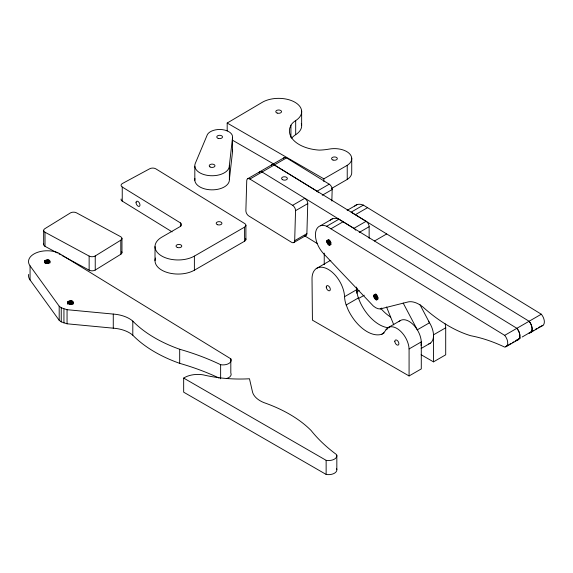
<?xml version="1.0" encoding="UTF-8"?>
<svg xmlns="http://www.w3.org/2000/svg" width="573" height="573" viewBox="0 0 573 573"><rect width="100%" height="100%" fill="white"/><g stroke="black" fill="none" stroke-linecap="round" stroke-linejoin="round"><path stroke-width="0.86" d="M294.68 240.689L295.553 210.671A4.319 2.493 60 0 0 292.602 205.327L249.9 179.041A4.319 2.493 60 0 0 246.748 180.624L245.874 210.642A4.319 2.493 60 0 0 248.818 215.985L291.528 242.279A4.319 2.493 60 0 0 294.68 240.689L306.884 233.641L307.758 203.623A4.319 2.493 60 0 0 304.815 198.279L292.602 205.327M331.839 201.001L332.175 189.527A4.319 2.493 60 0 0 329.231 184.184L286.521 157.897A4.319 2.493 60 0 0 284.065 157.761M229.379 165.303L232.545 137.556A12.95 7.478 0 0 0 222.36 129.641A12.95 7.478 0 0 0 207.447 134.44L195.2 163.627A17.297 9.985 0 0 0 210.642 175.718A17.297 9.985 0 0 0 229.379 165.303L229.379 179.399A17.297 9.985 0 0 1 211.394 189.842A17.297 9.985 0 0 1 194.942 178.583M229.379 179.399L232.545 151.652L232.545 137.556M326.624 241.29C331.731 235.202 331.638 252.929 326.624 241.29L328.909 239.972M373.639 295.962C378.746 289.874 378.653 307.601 373.639 295.962L375.924 294.644M44.45 261.138C48.827 268.68 53.54 255.773 44.45 261.138L44.45 262.9M67.628 302.043C72.005 309.592 76.718 296.678 67.628 302.043L67.628 303.805M227.187 130.966L227.187 123.037L261.625 102.703A23.02 13.294 0 0 1 294.142 101.808A23.02 13.294 0 0 1 295.689 120.581A23.507 13.573 0 0 0 291.191 124.771L289.723 128.194A33.549 19.367 0 0 0 319.168 150.112A38.412 22.182 0 0 0 329.196 149.087A17.297 9.985 0 0 1 349.007 153.213A17.297 9.985 0 0 1 347.231 165.332L347.231 179.428L331.38 188.574M45.016 232.237L89.137 256.074A4.319 2.493 0 0 0 95.24 255.959L120.796 240.187A4.319 2.493 0 0 0 120.595 236.663L76.474 212.827A4.319 2.493 0 0 0 70.372 212.948L44.816 228.713A4.319 2.493 0 0 0 45.016 232.237L45.016 246.333L57.4 253.022M62.049 255.529L89.137 270.17A4.319 2.493 0 0 0 95.24 270.055L120.796 254.283A4.319 2.493 0 0 0 121.777 251.855M247.715 178.726L284.337 157.582M249.9 179.041L286.521 157.897M227.187 123.037L323.831 178.84L347.231 165.332M122.242 187.02L180.409 222.904A4.462 2.579 0 0 1 180.302 226.493L161.873 237.129A23.113 13.344 0 0 0 161.693 256.002A23.113 13.344 0 0 0 194.383 256.11L244.599 227.116A4.455 2.571 0 0 0 244.7 223.534L155.856 168.856A4.319 2.493 0 0 0 149.754 168.741L122.443 183.496A4.319 2.493 0 0 0 122.242 187.02L122.242 201.116L172.101 231.879M271.437 165.346A4.319 2.493 60 0 1 273.915 164.723L317.019 191.232L329.231 184.184M295.553 210.671L307.758 203.623M322.255 195.25L332.175 189.527M155.484 258.036A23.113 13.344 0 0 0 167.123 272.447A23.113 13.344 0 0 0 194.383 270.205L244.599 241.212A4.455 2.571 0 0 0 245.602 238.468M320.443 225.755L332.655 218.707M347.152 210.341L357.065 204.611M293.713 242.587L305.918 235.539M326.725 226.249L504.677 335.355A8.151 4.706 60 0 1 507.728 342.991A8.151 4.706 60 0 1 504.677 347.102A208.615 120.445 60 0 0 470.82 335.749A134.576 77.699 60 0 1 423.017 307.092A27.504 15.879 60 0 0 407.152 302.172L380.25 308.94L378.044 308.718L375.673 307.708L373.302 305.982L323.788 253.853A18.701 10.801 60 0 1 315.522 233.125A18.701 10.801 60 0 1 326.725 226.249L338.937 219.201L516.882 328.308A8.151 4.706 60 0 1 519.933 335.943A8.151 4.706 60 0 1 516.882 340.054A8.273 4.777 60 0 0 519.84 335.893A8.273 4.777 60 0 0 516.882 328.308M541.299 325.958A8.151 4.706 60 0 0 544.35 321.847A8.151 4.706 60 0 0 541.299 314.212L363.354 205.105L351.142 212.153L529.087 321.26A8.151 4.706 60 0 1 532.145 328.895A8.151 4.706 60 0 1 529.087 333.006A8.273 4.777 60 0 0 532.052 328.845A8.273 4.777 60 0 0 529.087 321.26M330.908 228.813L343.12 221.765M355.324 214.717L367.537 207.67M326.696 240.724L328.222 239.843M326.696 241.942L329.747 240.18M326.897 242.623L329.948 240.861M327.219 243.296L330.27 241.534M259.419 172.093A4.305 2.485 60 0 1 261.703 171.778L353.878 228.355L366.09 221.307A4.455 2.571 60 0 1 369.141 226.707L369.141 238.304M327.641 243.919L330.693 242.157M328.128 244.435L331.187 242.673M328.658 244.814L330.95 243.496M329.181 245.043L330.707 244.162M329.676 245.094L331.201 244.213M359.221 232.437L369.141 226.707M316.246 268.608L328.458 261.56A23.02 13.294 60 0 1 330.829 260.457M374.491 240.997L386.696 233.949M384.154 332.892L381.869 334.209A33.549 19.367 60 0 1 348.162 309.843L345.927 304.277A23.507 13.573 60 0 1 344.552 296.699L356.757 289.644A23.02 13.294 60 0 0 356.521 287.066M356.864 293.34A23.113 13.344 60 0 0 356.929 291.743L359.221 290.418M346.164 304.994L358.369 297.946L358.139 297.229A23.507 13.573 60 0 1 356.929 291.743L356.757 289.644M358.189 298.734L364.292 295.21M373.911 294.945L375.437 294.064M373.711 295.396L375.995 294.078M373.711 296.613L376.762 294.851M373.911 297.294L376.962 295.532M374.233 297.967L377.285 296.205M374.656 298.583L377.707 296.821M375.143 299.106L378.194 297.344M375.673 299.486L377.958 298.168M376.196 299.715L377.722 298.834M376.69 299.758L378.216 298.877M380.25 308.94L381.776 308.059M387.814 327.806L400.026 320.758M381.869 334.209A38.412 22.182 60 0 0 385.994 329.783L387.52 328.902M409.079 375.96L409.079 348.943L421.284 341.895L421.284 368.912L409.079 375.96L312.428 320.164L312.034 279.71A23.02 13.294 60 0 1 327.52 268.981A23.02 13.294 60 0 1 344.552 296.699M445.701 327.799L433.489 334.847L433.489 361.864L445.701 354.816L445.701 327.799A17.297 9.985 60 0 0 445.135 323.838M421.155 348.463L430.316 343.177M504.677 335.355L541.299 314.212M505.436 346.665L506.962 345.784M508.487 344.903L510.779 343.578M512.305 342.697L513.831 341.816M515.356 340.935L520.699 337.855M522.225 336.974L533.671 330.363M535.196 329.482L536.722 328.601M538.248 327.72L540.532 326.402M506.296 346.558L518.501 339.51M530.713 332.462L542.918 325.414M272.132 164.63L272.777 164.465M259.92 171.678L260.572 171.513M30.061 265.858L59.191 306.211L61.247 307.765L67.055 309.699L113.275 314.076A27.504 15.879 0 0 1 132.8 321.124A134.576 77.699 0 0 0 179.686 349.251A208.615 120.445 0 0 1 220.634 364.7A8.151 4.706 0 0 0 228.777 363.526A8.151 4.706 0 0 0 230.812 358.827L58.382 252.901A18.701 10.801 0 0 0 35.612 253.108A18.701 10.801 0 0 0 30.061 265.858L30.061 279.953L59.191 320.307L61.247 321.861L67.055 323.795L113.275 328.179A27.504 15.879 0 0 1 132.8 335.219A134.576 77.699 0 0 0 179.686 363.346A208.615 120.445 0 0 1 219.065 378.044M58.955 253.86L60.502 254.699M232.602 140.263L274.352 164.365M421.119 354.723L433.489 361.864M183.668 378.08L326.137 460.334A8.273 4.777 0 0 0 334.238 459.245A8.273 4.777 0 0 0 336.616 454.647A208.615 120.445 0 0 1 311.139 430.538A134.626 77.727 0 0 0 263.895 402.604A27.504 15.879 0 0 1 252.313 391.115L249.477 378.767A97.303 56.175 0 0 1 203.007 374.821A19.059 11.009 0 0 0 183.668 378.08L183.668 392.176L326.137 474.43A8.273 4.777 0 0 0 334.238 473.348A8.273 4.777 0 0 0 336.616 468.743M274.317 164.945L366.09 221.307M304.435 235.661L317.385 243.632M419.952 304.643L429.514 322.764L417.302 329.812L403.17 303.024M358.369 297.946L360.374 302.795A33.549 19.367 60 0 0 389.06 327.806M386.546 306.978L393.809 324.927M356.929 288.169L356.929 291.743M351.729 158.141L351.729 172.237A17.297 9.985 0 0 1 347.231 179.428M336.831 455.471L336.831 469.566M326.137 460.334L326.137 474.43M324.239 253.151L324.239 264.683M323.831 178.84L323.831 181.483M301.649 111.012L301.649 125.107M295.689 120.581L295.689 134.676A23.507 13.573 0 0 0 291.664 138.215M290.926 125.193L290.926 137.527M245.903 225.339L245.903 239.435M244.599 227.116L244.599 241.212M230.812 358.827L230.812 372.923A8.151 4.706 0 0 1 226.371 378.581M220.634 364.7L220.634 378.796M194.82 166.227L194.82 180.323M194.383 256.11L194.383 270.205M180.409 222.904L180.409 226.428M179.686 349.251L179.686 363.346M155.011 246.548L155.011 260.643M132.8 321.124L132.8 335.219M121.963 238.404L121.963 252.5M120.796 240.187L120.796 254.283M113.275 314.076L113.275 328.179M95.24 255.959L95.24 270.055M89.137 256.074L89.137 270.17M73.186 302.043L73.186 303.805M72.893 301.649L72.893 304.292M72.442 301.298L72.442 303.941M71.84 301.04L71.84 304.564M71.152 300.868L71.152 304.392M70.407 300.818L70.407 304.342M69.662 300.868L69.662 304.392M68.968 301.04L68.968 303.683M68.366 301.298L68.366 303.941M67.915 301.649L67.915 304.292M67.055 309.699L67.055 323.795M63.932 308.947L63.932 323.043M61.247 307.765L61.247 321.861M59.191 306.211L59.191 320.307M50.009 261.138L50.009 262.9M49.722 260.736L49.722 262.498M49.264 260.393L49.264 263.036M48.669 260.128L48.669 263.652M47.974 259.963L47.974 263.487M47.23 259.906L47.23 263.43M46.485 259.963L46.485 263.487M45.79 260.128L45.79 263.652M45.195 260.393L45.195 263.036M44.737 260.736L44.737 262.498M43.655 230.496L43.655 244.592M354.666 206.087A18.701 10.801 60 0 1 363.354 205.105M283.642 158.298A4.319 2.493 60 0 1 283.828 157.998M317.019 191.232A4.319 2.493 60 0 1 318.531 192.635M353.878 228.355A4.455 2.571 60 0 1 355.052 229.343M355.41 229.766A4.455 2.571 60 0 1 355.747 230.224M259.089 172.745A4.305 2.485 60 0 1 259.225 172.394M385.994 329.783A17.297 9.985 60 0 1 399.474 330.249A17.297 9.985 60 0 1 409.079 348.943M399.023 321.625A17.297 9.985 60 0 1 413.964 325.371A17.297 9.985 60 0 1 421.012 345.412M306.884 233.641A4.319 2.493 60 0 1 305.273 235.704M330.249 220.182A18.701 10.801 60 0 1 338.937 219.201M428.525 321.252A17.297 9.985 60 0 1 428.747 343.943M390.628 317.027A33.549 19.367 60 0 1 380.816 308.439M232.38 149.703A12.95 7.478 0 0 1 232.545 151.652M301.312 123.374A23.02 13.294 0 0 1 295.689 134.676M30.061 279.953A18.701 10.801 0 0 1 28.65 274.424M122.242 201.116A4.319 2.493 0 0 1 121.132 199.01M45.016 246.333A4.319 2.493 0 0 1 43.763 243.948M282.446 179.636A2.879 1.712 1.6 0 0 287.259 178.955A2.879 1.712 1.6 0 0 283.735 176.792A2.879 1.712 1.6 0 0 282.446 179.636M394.826 341.365A2.879 1.662 60 0 0 397.877 345.161A2.879 1.662 60 0 0 397.877 341.093A2.879 1.662 60 0 0 394.826 341.365M326.259 287.03A2.879 1.662 60 0 0 329.31 290.826A2.879 1.662 60 0 0 329.31 286.758A2.879 1.662 60 0 0 326.259 287.03M210.062 166.944A2.879 1.662 0 0 0 214.882 166.199A2.879 1.662 0 0 0 211.358 164.165A2.879 1.662 0 0 0 210.062 166.944M218.206 138.387A2.879 1.662 0 0 0 222.517 136.947A2.879 1.662 0 0 0 218.206 135.514A2.879 1.662 0 0 0 218.206 138.387M333.006 160.039A2.879 1.662 0 0 0 337.325 158.599A2.879 1.662 0 0 0 333.006 157.16A2.879 1.662 0 0 0 333.006 160.039M277.217 113.082A2.879 1.662 0 0 0 281.536 111.642A2.879 1.662 0 0 0 277.217 110.202A2.879 1.662 0 0 0 277.217 113.082M136.045 202.584A2.879 1.604 61.6 0 0 138.988 206.438A2.879 1.604 61.6 0 0 138.988 202.369A2.879 1.604 61.6 0 0 136.045 202.584M177.465 247.507A2.879 1.662 0 0 0 181.784 246.068A2.879 1.662 0 0 0 177.465 244.635A2.879 1.662 0 0 0 177.465 247.507M217.625 224.745A2.879 1.662 0 0 0 221.937 223.312A2.879 1.662 0 0 0 217.625 221.873A2.879 1.662 0 0 0 217.625 224.745"/></g></svg>
